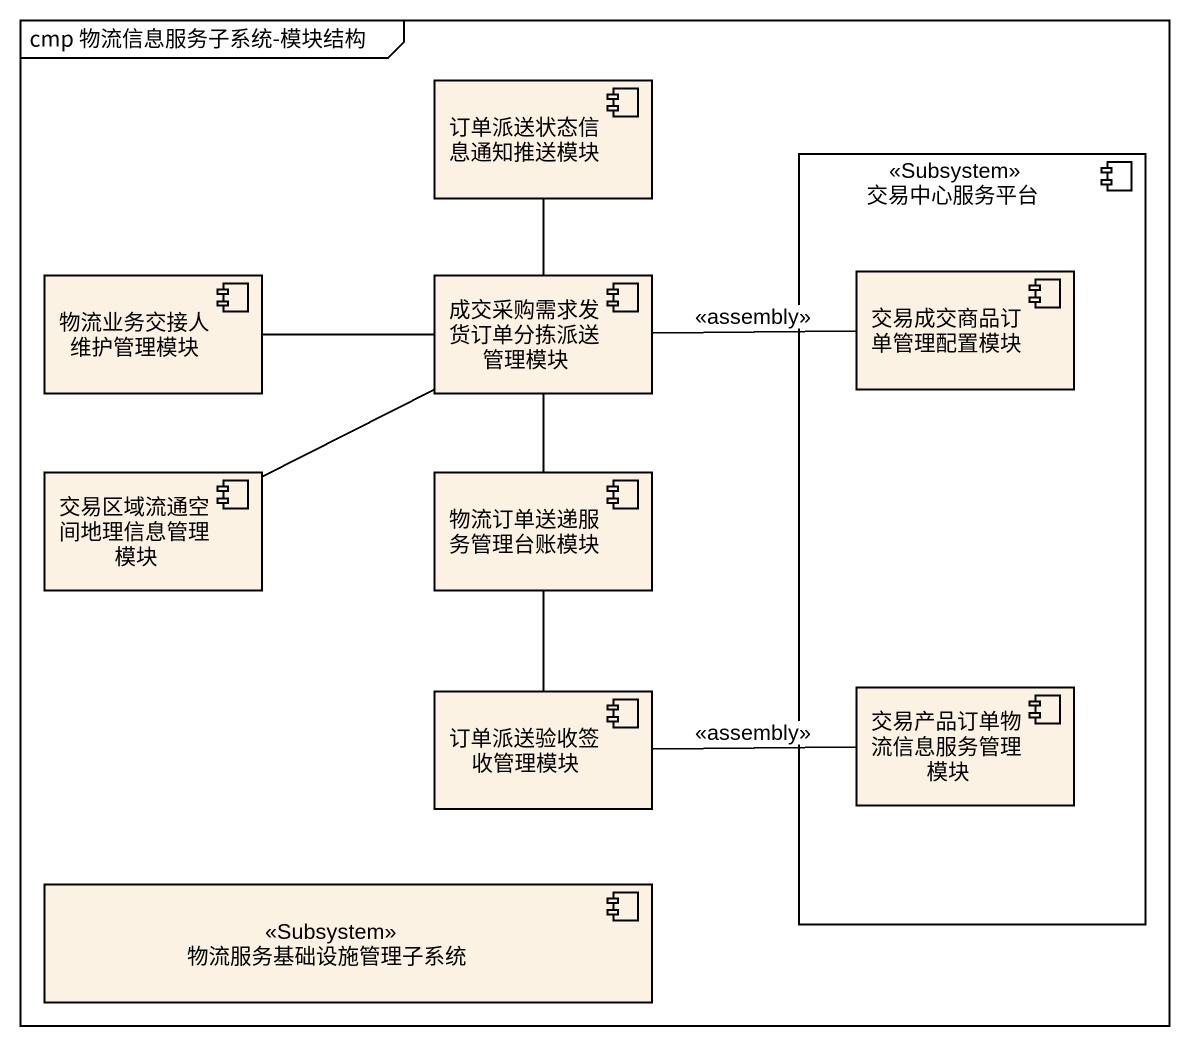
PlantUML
@startuml
mainframe cmp 物流信息服务子系统-模块结构
component 订单派送状态信息通知推送模块
component 交易中心服务平台 <<Subsystem>> {
  component 交易成交商品订单管理配置模块
  component 交易产品订单物流信息服务管理模块
}
component 物流业务交接人维护管理模块
component 成交采购需求发货订单分拣派送管理模块
component 交易区域流通空间地理信息管理模块
component 物流订单送递服务管理台账模块
component 订单派送验收签收管理模块
component 物流服务基础设施管理子系统 <<Subsystem>>
订单派送状态信息通知推送模块 -- 成交采购需求发货订单分拣派送管理模块
物流业务交接人维护管理模块 -right- 成交采购需求发货订单分拣派送管理模块
成交采购需求发货订单分拣派送管理模块 -- 物流订单送递服务管理台账模块
交易成交商品订单管理配置模块 -left- 成交采购需求发货订单分拣派送管理模块 : <<assembly>>
交易区域流通空间地理信息管理模块 -right- 成交采购需求发货订单分拣派送管理模块
物流订单送递服务管理台账模块 -- 订单派送验收签收管理模块
交易产品订单物流信息服务管理模块 -left- 订单派送验收签收管理模块 : <<assembly>>
@enduml
